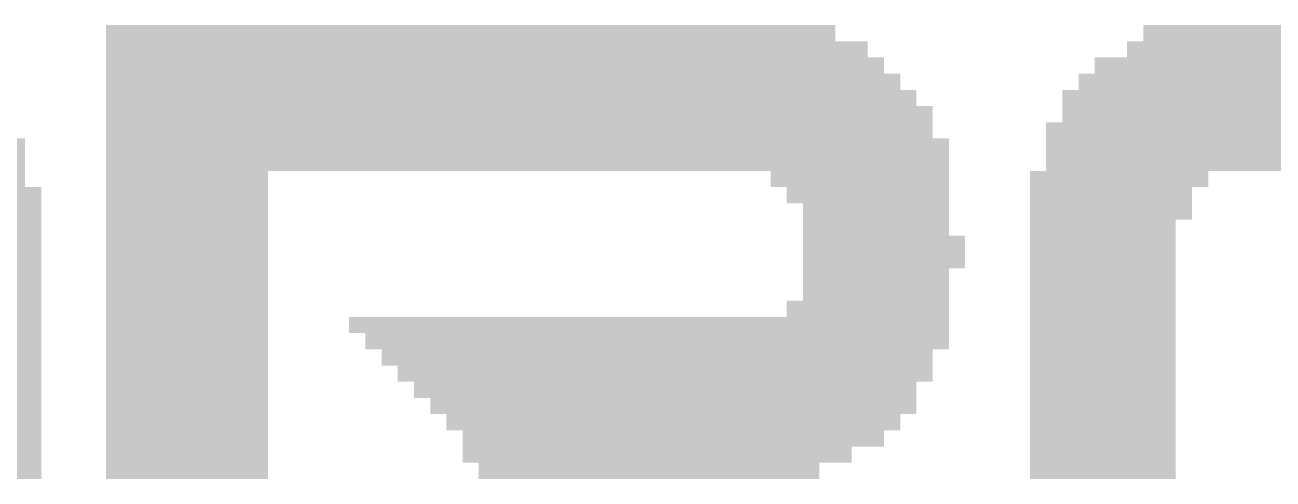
# Model space of a CAD drawing. Extents: x -36 to 36, y -94 to 86.
# Drawn here: x -29.118 to -27.162, y 82.99 to 83.701 of the extents above; entities that cross this region are included whole.
import ezdxf

# ---------------------------------------------------------------- set-up
doc = ezdxf.new("R2010")
doc.units = 0
doc.layers.add('21', color=253, linetype='CONTINUOUS')

# ---------------------------------------------------------------- blocks, each defined once
blk = doc.blocks.new('RECT')
blk.add_solid([(-0.5, -0.5), (0.5, -0.5), (-0.5, 0.5), (0.5, 0.5)])

msp = doc.modelspace()

# ---------------------------------------------------------------- block references
at = {"layer": '21', "xscale": 0.0254, "yscale": 0.0254}
for p in [(-28.9781, 83.6883), (-28.9527, 83.6883), (-28.9273, 83.6883), (-28.9019, 83.6883), (-28.8765, 83.6883), (-28.8511, 83.6883), (-28.8257, 83.6883), (-28.8003, 83.6883), (-28.7749, 83.6883), (-28.7495, 83.6883), (-28.7241, 83.6883), (-28.6987, 83.6883), (-28.6733, 83.6883), (-28.6479, 83.6883), (-28.6225, 83.6883), (-28.5971, 83.6883), (-28.5717, 83.6883), (-28.5463, 83.6883), (-28.5209, 83.6883), (-28.4955, 83.6883), (-28.4701, 83.6883), (-28.4447, 83.6883), (-28.4193, 83.6883), (-28.3939, 83.6883), (-28.3685, 83.6883), (-28.3431, 83.6883), (-28.3177, 83.6883), (-28.2923, 83.6883), (-28.2669, 83.6883), (-28.2415, 83.6883), (-28.2161, 83.6883), (-28.1907, 83.6883), (-28.1653, 83.6883), (-28.1399, 83.6883), (-28.1145, 83.6883), (-28.0891, 83.6883), (-28.0637, 83.6883), (-28.0383, 83.6883), (-28.0129, 83.6883), (-27.9875, 83.6883), (-27.9621, 83.6883), (-27.9367, 83.6883), (-27.9113, 83.6883), (-27.8859, 83.6883), (-27.8605, 83.6883), (-27.3525, 83.6883), (-27.3271, 83.6883), (-27.3017, 83.6883), (-27.2763, 83.6883), (-27.2509, 83.6883), (-27.2255, 83.6883), (-27.2001, 83.6883), (-27.1747, 83.6883), (-27.1493, 83.6883), (-28.9781, 83.6629), (-28.9527, 83.6629), (-28.9273, 83.6629), (-28.9019, 83.6629), (-28.8765, 83.6629), (-28.8511, 83.6629), (-28.8257, 83.6629), (-28.8003, 83.6629), (-28.7749, 83.6629), (-28.7495, 83.6629), (-28.7241, 83.6629), (-28.6987, 83.6629), (-28.6733, 83.6629), (-28.6479, 83.6629), (-28.6225, 83.6629), (-28.5971, 83.6629), (-28.5717, 83.6629), (-28.5463, 83.6629), (-28.5209, 83.6629), (-28.4955, 83.6629), (-28.4701, 83.6629), (-28.4447, 83.6629), (-28.4193, 83.6629), (-28.3939, 83.6629), (-28.3685, 83.6629), (-28.3431, 83.6629), (-28.3177, 83.6629), (-28.2923, 83.6629), (-28.2669, 83.6629), (-28.2415, 83.6629), (-28.2161, 83.6629), (-28.1907, 83.6629), (-28.1653, 83.6629), (-28.1399, 83.6629), (-28.1145, 83.6629), (-28.0891, 83.6629), (-28.0637, 83.6629), (-28.0383, 83.6629), (-28.0129, 83.6629), (-27.9875, 83.6629), (-27.9621, 83.6629), (-27.9367, 83.6629), (-27.9113, 83.6629), (-27.8859, 83.6629), (-27.8605, 83.6629), (-27.8351, 83.6629), (-27.8097, 83.6629), (-27.3779, 83.6629), (-27.3525, 83.6629), (-27.3271, 83.6629), (-27.3017, 83.6629), (-27.2763, 83.6629), (-27.2509, 83.6629), (-27.2255, 83.6629), (-27.2001, 83.6629), (-27.1747, 83.6629), (-27.1493, 83.6629), (-28.9781, 83.6375), (-28.9527, 83.6375), (-28.9273, 83.6375), (-28.9019, 83.6375), (-28.8765, 83.6375), (-28.8511, 83.6375), (-28.8257, 83.6375), (-28.8003, 83.6375), (-28.7749, 83.6375), (-28.7495, 83.6375), (-28.7241, 83.6375), (-28.6987, 83.6375), (-28.6733, 83.6375), (-28.6479, 83.6375), (-28.6225, 83.6375), (-28.5971, 83.6375), (-28.5717, 83.6375), (-28.5463, 83.6375), (-28.5209, 83.6375), (-28.4955, 83.6375), (-28.4701, 83.6375), (-28.4447, 83.6375), (-28.4193, 83.6375), (-28.3939, 83.6375), (-28.3685, 83.6375), (-28.3431, 83.6375), (-28.3177, 83.6375), (-28.2923, 83.6375), (-28.2669, 83.6375), (-28.2415, 83.6375), (-28.2161, 83.6375), (-28.1907, 83.6375), (-28.1653, 83.6375), (-28.1399, 83.6375), (-28.1145, 83.6375), (-28.0891, 83.6375), (-28.0637, 83.6375), (-28.0383, 83.6375), (-28.0129, 83.6375), (-27.9875, 83.6375), (-27.9621, 83.6375), (-27.9367, 83.6375), (-27.9113, 83.6375), (-27.8859, 83.6375), (-27.8605, 83.6375), (-27.8351, 83.6375), (-27.8097, 83.6375), (-27.7843, 83.6375), (-27.4287, 83.6375), (-27.4033, 83.6375), (-27.3779, 83.6375), (-27.3525, 83.6375), (-27.3271, 83.6375), (-27.3017, 83.6375), (-27.2763, 83.6375), (-27.2509, 83.6375), (-27.2255, 83.6375), (-27.2001, 83.6375), (-27.1747, 83.6375), (-27.1493, 83.6375), (-28.9781, 83.6121), (-28.9527, 83.6121), (-28.9273, 83.6121), (-28.9019, 83.6121), (-28.8765, 83.6121), (-28.8511, 83.6121), (-28.8257, 83.6121), (-28.8003, 83.6121), (-28.7749, 83.6121), (-28.7495, 83.6121), (-28.7241, 83.6121), (-28.6987, 83.6121), (-28.6733, 83.6121), (-28.6479, 83.6121), (-28.6225, 83.6121), (-28.5971, 83.6121), (-28.5717, 83.6121), (-28.5463, 83.6121), (-28.5209, 83.6121), (-28.4955, 83.6121), (-28.4701, 83.6121), (-28.4447, 83.6121), (-28.4193, 83.6121), (-28.3939, 83.6121), (-28.3685, 83.6121), (-28.3431, 83.6121), (-28.3177, 83.6121), (-28.2923, 83.6121), (-28.2669, 83.6121), (-28.2415, 83.6121), (-28.2161, 83.6121), (-28.1907, 83.6121), (-28.1653, 83.6121), (-28.1399, 83.6121), (-28.1145, 83.6121), (-28.0891, 83.6121), (-28.0637, 83.6121), (-28.0383, 83.6121), (-28.0129, 83.6121), (-27.9875, 83.6121), (-27.9621, 83.6121), (-27.9367, 83.6121), (-27.9113, 83.6121), (-27.8859, 83.6121), (-27.8605, 83.6121), (-27.8351, 83.6121), (-27.8097, 83.6121), (-27.7843, 83.6121), (-27.7589, 83.6121), (-27.4541, 83.6121), (-27.4287, 83.6121), (-27.4033, 83.6121), (-27.3779, 83.6121), (-27.3525, 83.6121), (-27.3271, 83.6121), (-27.3017, 83.6121), (-27.2763, 83.6121), (-27.2509, 83.6121), (-27.2255, 83.6121), (-27.2001, 83.6121), (-27.1747, 83.6121), (-27.1493, 83.6121), (-28.9781, 83.5867), (-28.9527, 83.5867), (-28.9273, 83.5867), (-28.9019, 83.5867), (-28.8765, 83.5867), (-28.8511, 83.5867), (-28.8257, 83.5867), (-28.8003, 83.5867), (-28.7749, 83.5867), (-28.7495, 83.5867), (-28.7241, 83.5867), (-28.6987, 83.5867), (-28.6733, 83.5867), (-28.6479, 83.5867), (-28.6225, 83.5867), (-28.5971, 83.5867), (-28.5717, 83.5867), (-28.5463, 83.5867), (-28.5209, 83.5867), (-28.4955, 83.5867), (-28.4701, 83.5867), (-28.4447, 83.5867), (-28.4193, 83.5867), (-28.3939, 83.5867), (-28.3685, 83.5867), (-28.3431, 83.5867), (-28.3177, 83.5867), (-28.2923, 83.5867), (-28.2669, 83.5867), (-28.2415, 83.5867), (-28.2161, 83.5867), (-28.1907, 83.5867), (-28.1653, 83.5867), (-28.1399, 83.5867), (-28.1145, 83.5867), (-28.0891, 83.5867), (-28.0637, 83.5867), (-28.0383, 83.5867), (-28.0129, 83.5867), (-27.9875, 83.5867), (-27.9621, 83.5867), (-27.9367, 83.5867), (-27.9113, 83.5867), (-27.8859, 83.5867), (-27.8605, 83.5867), (-27.8351, 83.5867), (-27.8097, 83.5867), (-27.7843, 83.5867), (-27.7589, 83.5867), (-27.7335, 83.5867), (-27.4795, 83.5867), (-27.4541, 83.5867), (-27.4287, 83.5867), (-27.4033, 83.5867), (-27.3779, 83.5867), (-27.3525, 83.5867), (-27.3271, 83.5867), (-27.3017, 83.5867), (-27.2763, 83.5867), (-27.2509, 83.5867), (-27.2255, 83.5867), (-27.2001, 83.5867), (-27.1747, 83.5867), (-27.1493, 83.5867), (-28.9781, 83.5613), (-28.9527, 83.5613), (-28.9273, 83.5613), (-28.9019, 83.5613), (-28.8765, 83.5613), (-28.8511, 83.5613), (-28.8257, 83.5613), (-28.8003, 83.5613), (-28.7749, 83.5613), (-28.7495, 83.5613), (-28.7241, 83.5613), (-28.6987, 83.5613), (-28.6733, 83.5613), (-28.6479, 83.5613), (-28.6225, 83.5613), (-28.5971, 83.5613), (-28.5717, 83.5613), (-28.5463, 83.5613), (-28.5209, 83.5613), (-28.4955, 83.5613), (-28.4701, 83.5613), (-28.4447, 83.5613), (-28.4193, 83.5613), (-28.3939, 83.5613), (-28.3685, 83.5613), (-28.3431, 83.5613), (-28.3177, 83.5613), (-28.2923, 83.5613), (-28.2669, 83.5613), (-28.2415, 83.5613), (-28.2161, 83.5613), (-28.1907, 83.5613), (-28.1653, 83.5613), (-28.1399, 83.5613), (-28.1145, 83.5613), (-28.0891, 83.5613), (-28.0637, 83.5613), (-28.0383, 83.5613), (-28.0129, 83.5613), (-27.9875, 83.5613), (-27.9621, 83.5613), (-27.9367, 83.5613), (-27.9113, 83.5613), (-27.8859, 83.5613), (-27.8605, 83.5613), (-27.8351, 83.5613), (-27.8097, 83.5613), (-27.7843, 83.5613), (-27.7589, 83.5613), (-27.7335, 83.5613), (-27.7081, 83.5613), (-27.4795, 83.5613), (-27.4541, 83.5613), (-27.4287, 83.5613), (-27.4033, 83.5613), (-27.3779, 83.5613), (-27.3525, 83.5613), (-27.3271, 83.5613), (-27.3017, 83.5613), (-27.2763, 83.5613), (-27.2509, 83.5613), (-27.2255, 83.5613), (-27.2001, 83.5613), (-27.1747, 83.5613), (-27.1493, 83.5613), (-28.9781, 83.5359), (-28.9527, 83.5359), (-28.9273, 83.5359), (-28.9019, 83.5359), (-28.8765, 83.5359), (-28.8511, 83.5359), (-28.8257, 83.5359), (-28.8003, 83.5359), (-28.7749, 83.5359), (-28.7495, 83.5359), (-28.7241, 83.5359), (-28.6987, 83.5359), (-28.6733, 83.5359), (-28.6479, 83.5359), (-28.6225, 83.5359), (-28.5971, 83.5359), (-28.5717, 83.5359), (-28.5463, 83.5359), (-28.5209, 83.5359), (-28.4955, 83.5359), (-28.4701, 83.5359), (-28.4447, 83.5359), (-28.4193, 83.5359), (-28.3939, 83.5359), (-28.3685, 83.5359), (-28.3431, 83.5359), (-28.3177, 83.5359), (-28.2923, 83.5359), (-28.2669, 83.5359), (-28.2415, 83.5359), (-28.2161, 83.5359), (-28.1907, 83.5359), (-28.1653, 83.5359), (-28.1399, 83.5359), (-28.1145, 83.5359), (-28.0891, 83.5359), (-28.0637, 83.5359), (-28.0383, 83.5359), (-28.0129, 83.5359), (-27.9875, 83.5359), (-27.9621, 83.5359), (-27.9367, 83.5359), (-27.9113, 83.5359), (-27.8859, 83.5359), (-27.8605, 83.5359), (-27.8351, 83.5359), (-27.8097, 83.5359), (-27.7843, 83.5359), (-27.7589, 83.5359), (-27.7335, 83.5359), (-27.7081, 83.5359), (-27.5049, 83.5359), (-27.4795, 83.5359), (-27.4541, 83.5359), (-27.4287, 83.5359), (-27.4033, 83.5359), (-27.3779, 83.5359), (-27.3525, 83.5359), (-27.3271, 83.5359), (-27.3017, 83.5359), (-27.2763, 83.5359), (-27.2509, 83.5359), (-27.2255, 83.5359), (-27.2001, 83.5359), (-27.1747, 83.5359), (-27.1493, 83.5359), (-29.1305, 83.5105), (-28.9781, 83.5105), (-28.9527, 83.5105), (-28.9273, 83.5105), (-28.9019, 83.5105), (-28.8765, 83.5105), (-28.8511, 83.5105), (-28.8257, 83.5105), (-28.8003, 83.5105), (-28.7749, 83.5105), (-28.7495, 83.5105), (-28.7241, 83.5105), (-28.6987, 83.5105), (-28.6733, 83.5105), (-28.6479, 83.5105), (-28.6225, 83.5105), (-28.5971, 83.5105), (-28.5717, 83.5105), (-28.5463, 83.5105), (-28.5209, 83.5105), (-28.4955, 83.5105), (-28.4701, 83.5105), (-28.4447, 83.5105), (-28.4193, 83.5105), (-28.3939, 83.5105), (-28.3685, 83.5105), (-28.3431, 83.5105), (-28.3177, 83.5105), (-28.2923, 83.5105), (-28.2669, 83.5105), (-28.2415, 83.5105), (-28.2161, 83.5105), (-28.1907, 83.5105), (-28.1653, 83.5105), (-28.1399, 83.5105), (-28.1145, 83.5105), (-28.0891, 83.5105), (-28.0637, 83.5105), (-28.0383, 83.5105), (-28.0129, 83.5105), (-27.9875, 83.5105), (-27.9621, 83.5105), (-27.9367, 83.5105), (-27.9113, 83.5105), (-27.8859, 83.5105), (-27.8605, 83.5105), (-27.8351, 83.5105), (-27.8097, 83.5105), (-27.7843, 83.5105), (-27.7589, 83.5105), (-27.7335, 83.5105), (-27.7081, 83.5105), (-27.6827, 83.5105), (-27.5049, 83.5105), (-27.4795, 83.5105), (-27.4541, 83.5105), (-27.4287, 83.5105), (-27.4033, 83.5105), (-27.3779, 83.5105), (-27.3525, 83.5105), (-27.3271, 83.5105), (-27.3017, 83.5105), (-27.2763, 83.5105), (-27.2509, 83.5105), (-27.2255, 83.5105), (-27.2001, 83.5105), (-27.1747, 83.5105), (-27.1493, 83.5105), (-29.1305, 83.4851), (-28.9781, 83.4851), (-28.9527, 83.4851), (-28.9273, 83.4851), (-28.9019, 83.4851), (-28.8765, 83.4851), (-28.8511, 83.4851), (-28.8257, 83.4851), (-28.8003, 83.4851), (-28.7749, 83.4851), (-28.7495, 83.4851), (-28.7241, 83.4851), (-28.6987, 83.4851), (-28.6733, 83.4851), (-28.6479, 83.4851), (-28.6225, 83.4851), (-28.5971, 83.4851), (-28.5717, 83.4851), (-28.5463, 83.4851), (-28.5209, 83.4851), (-28.4955, 83.4851), (-28.4701, 83.4851), (-28.4447, 83.4851), (-28.4193, 83.4851), (-28.3939, 83.4851), (-28.3685, 83.4851), (-28.3431, 83.4851), (-28.3177, 83.4851), (-28.2923, 83.4851), (-28.2669, 83.4851), (-28.2415, 83.4851), (-28.2161, 83.4851), (-28.1907, 83.4851), (-28.1653, 83.4851), (-28.1399, 83.4851), (-28.1145, 83.4851), (-28.0891, 83.4851), (-28.0637, 83.4851), (-28.0383, 83.4851), (-28.0129, 83.4851), (-27.9875, 83.4851), (-27.9621, 83.4851), (-27.9367, 83.4851), (-27.9113, 83.4851), (-27.8859, 83.4851), (-27.8605, 83.4851), (-27.8351, 83.4851), (-27.8097, 83.4851), (-27.7843, 83.4851), (-27.7589, 83.4851), (-27.7335, 83.4851), (-27.7081, 83.4851), (-27.6827, 83.4851), (-27.5049, 83.4851), (-27.4795, 83.4851), (-27.4541, 83.4851), (-27.4287, 83.4851), (-27.4033, 83.4851), (-27.3779, 83.4851), (-27.3525, 83.4851), (-27.3271, 83.4851), (-27.3017, 83.4851), (-27.2763, 83.4851), (-27.2509, 83.4851), (-27.2255, 83.4851), (-27.2001, 83.4851), (-27.1747, 83.4851), (-27.1493, 83.4851), (-29.1305, 83.4597), (-28.9781, 83.4597), (-28.9527, 83.4597), (-28.9273, 83.4597), (-28.9019, 83.4597), (-28.8765, 83.4597), (-28.8511, 83.4597), (-28.8257, 83.4597), (-28.8003, 83.4597), (-28.7749, 83.4597), (-28.7495, 83.4597), (-27.9367, 83.4597), (-27.9113, 83.4597), (-27.8859, 83.4597), (-27.8605, 83.4597), (-27.8351, 83.4597), (-27.8097, 83.4597), (-27.7843, 83.4597), (-27.7589, 83.4597), (-27.7335, 83.4597), (-27.7081, 83.4597), (-27.6827, 83.4597), (-27.5303, 83.4597), (-27.5049, 83.4597), (-27.4795, 83.4597), (-27.4541, 83.4597), (-27.4287, 83.4597), (-27.4033, 83.4597), (-27.3779, 83.4597), (-27.3525, 83.4597), (-27.3271, 83.4597), (-27.3017, 83.4597), (-27.2763, 83.4597), (-29.1305, 83.4343), (-29.1051, 83.4343), (-28.9781, 83.4343), (-28.9527, 83.4343), (-28.9273, 83.4343), (-28.9019, 83.4343), (-28.8765, 83.4343), (-28.8511, 83.4343), (-28.8257, 83.4343), (-28.8003, 83.4343), (-28.7749, 83.4343), (-28.7495, 83.4343), (-27.9113, 83.4343), (-27.8859, 83.4343), (-27.8605, 83.4343), (-27.8351, 83.4343), (-27.8097, 83.4343), (-27.7843, 83.4343), (-27.7589, 83.4343), (-27.7335, 83.4343), (-27.7081, 83.4343), (-27.6827, 83.4343), (-27.5303, 83.4343), (-27.5049, 83.4343), (-27.4795, 83.4343), (-27.4541, 83.4343), (-27.4287, 83.4343), (-27.4033, 83.4343), (-27.3779, 83.4343), (-27.3525, 83.4343), (-27.3271, 83.4343), (-27.3017, 83.4343), (-29.1305, 83.4089), (-29.1051, 83.4089), (-28.9781, 83.4089), (-28.9527, 83.4089), (-28.9273, 83.4089), (-28.9019, 83.4089), (-28.8765, 83.4089), (-28.8511, 83.4089), (-28.8257, 83.4089), (-28.8003, 83.4089), (-28.7749, 83.4089), (-28.7495, 83.4089), (-27.8859, 83.4089), (-27.8605, 83.4089), (-27.8351, 83.4089), (-27.8097, 83.4089), (-27.7843, 83.4089), (-27.7589, 83.4089), (-27.7335, 83.4089), (-27.7081, 83.4089), (-27.6827, 83.4089), (-27.5303, 83.4089), (-27.5049, 83.4089), (-27.4795, 83.4089), (-27.4541, 83.4089), (-27.4287, 83.4089), (-27.4033, 83.4089), (-27.3779, 83.4089), (-27.3525, 83.4089), (-27.3271, 83.4089), (-27.3017, 83.4089), (-29.1305, 83.3835), (-29.1051, 83.3835), (-28.9781, 83.3835), (-28.9527, 83.3835), (-28.9273, 83.3835), (-28.9019, 83.3835), (-28.8765, 83.3835), (-28.8511, 83.3835), (-28.8257, 83.3835), (-28.8003, 83.3835), (-28.7749, 83.3835), (-28.7495, 83.3835), (-27.8859, 83.3835), (-27.8605, 83.3835), (-27.8351, 83.3835), (-27.8097, 83.3835), (-27.7843, 83.3835), (-27.7589, 83.3835), (-27.7335, 83.3835), (-27.7081, 83.3835), (-27.6827, 83.3835), (-27.5303, 83.3835), (-27.5049, 83.3835), (-27.4795, 83.3835), (-27.4541, 83.3835), (-27.4287, 83.3835), (-27.4033, 83.3835), (-27.3779, 83.3835), (-27.3525, 83.3835), (-27.3271, 83.3835), (-29.1305, 83.3581), (-29.1051, 83.3581), (-28.9781, 83.3581), (-28.9527, 83.3581), (-28.9273, 83.3581), (-28.9019, 83.3581), (-28.8765, 83.3581), (-28.8511, 83.3581), (-28.8257, 83.3581), (-28.8003, 83.3581), (-28.7749, 83.3581), (-28.7495, 83.3581), (-27.8859, 83.3581), (-27.8605, 83.3581), (-27.8351, 83.3581), (-27.8097, 83.3581), (-27.7843, 83.3581), (-27.7589, 83.3581), (-27.7335, 83.3581), (-27.7081, 83.3581), (-27.6827, 83.3581), (-27.6573, 83.3581), (-27.5303, 83.3581), (-27.5049, 83.3581), (-27.4795, 83.3581), (-27.4541, 83.3581), (-27.4287, 83.3581), (-27.4033, 83.3581), (-27.3779, 83.3581), (-27.3525, 83.3581), (-27.3271, 83.3581), (-29.1305, 83.3327), (-29.1051, 83.3327), (-28.9781, 83.3327), (-28.9527, 83.3327), (-28.9273, 83.3327), (-28.9019, 83.3327), (-28.8765, 83.3327), (-28.8511, 83.3327), (-28.8257, 83.3327), (-28.8003, 83.3327), (-28.7749, 83.3327), (-28.7495, 83.3327), (-27.8859, 83.3327), (-27.8605, 83.3327), (-27.8351, 83.3327), (-27.8097, 83.3327), (-27.7843, 83.3327), (-27.7589, 83.3327), (-27.7335, 83.3327), (-27.7081, 83.3327), (-27.6827, 83.3327), (-27.6573, 83.3327), (-27.5303, 83.3327), (-27.5049, 83.3327), (-27.4795, 83.3327), (-27.4541, 83.3327), (-27.4287, 83.3327), (-27.4033, 83.3327), (-27.3779, 83.3327), (-27.3525, 83.3327), (-27.3271, 83.3327), (-29.1305, 83.3073), (-29.1051, 83.3073), (-28.9781, 83.3073), (-28.9527, 83.3073), (-28.9273, 83.3073), (-28.9019, 83.3073), (-28.8765, 83.3073), (-28.8511, 83.3073), (-28.8257, 83.3073), (-28.8003, 83.3073), (-28.7749, 83.3073), (-28.7495, 83.3073), (-27.8859, 83.3073), (-27.8605, 83.3073), (-27.8351, 83.3073), (-27.8097, 83.3073), (-27.7843, 83.3073), (-27.7589, 83.3073), (-27.7335, 83.3073), (-27.7081, 83.3073), (-27.6827, 83.3073), (-27.5303, 83.3073), (-27.5049, 83.3073), (-27.4795, 83.3073), (-27.4541, 83.3073), (-27.4287, 83.3073), (-27.4033, 83.3073), (-27.3779, 83.3073), (-27.3525, 83.3073), (-27.3271, 83.3073), (-29.1305, 83.2819), (-29.1051, 83.2819), (-28.9781, 83.2819), (-28.9527, 83.2819), (-28.9273, 83.2819), (-28.9019, 83.2819), (-28.8765, 83.2819), (-28.8511, 83.2819), (-28.8257, 83.2819), (-28.8003, 83.2819), (-28.7749, 83.2819), (-28.7495, 83.2819), (-27.8859, 83.2819), (-27.8605, 83.2819), (-27.8351, 83.2819), (-27.8097, 83.2819), (-27.7843, 83.2819), (-27.7589, 83.2819), (-27.7335, 83.2819), (-27.7081, 83.2819), (-27.6827, 83.2819), (-27.5303, 83.2819), (-27.5049, 83.2819), (-27.4795, 83.2819), (-27.4541, 83.2819), (-27.4287, 83.2819), (-27.4033, 83.2819), (-27.3779, 83.2819), (-27.3525, 83.2819), (-27.3271, 83.2819), (-29.1305, 83.2565), (-29.1051, 83.2565), (-28.9781, 83.2565), (-28.9527, 83.2565), (-28.9273, 83.2565), (-28.9019, 83.2565), (-28.8765, 83.2565), (-28.8511, 83.2565), (-28.8257, 83.2565), (-28.8003, 83.2565), (-28.7749, 83.2565), (-28.7495, 83.2565), (-27.9113, 83.2565), (-27.8859, 83.2565), (-27.8605, 83.2565), (-27.8351, 83.2565), (-27.8097, 83.2565), (-27.7843, 83.2565), (-27.7589, 83.2565), (-27.7335, 83.2565), (-27.7081, 83.2565), (-27.6827, 83.2565), (-27.5303, 83.2565), (-27.5049, 83.2565), (-27.4795, 83.2565), (-27.4541, 83.2565), (-27.4287, 83.2565), (-27.4033, 83.2565), (-27.3779, 83.2565), (-27.3525, 83.2565), (-27.3271, 83.2565), (-29.1305, 83.2311), (-29.1051, 83.2311), (-28.9781, 83.2311), (-28.9527, 83.2311), (-28.9273, 83.2311), (-28.9019, 83.2311), (-28.8765, 83.2311), (-28.8511, 83.2311), (-28.8257, 83.2311), (-28.8003, 83.2311), (-28.7749, 83.2311), (-28.7495, 83.2311), (-28.5971, 83.2311), (-28.5717, 83.2311), (-28.5463, 83.2311), (-28.5209, 83.2311), (-28.4955, 83.2311), (-28.4701, 83.2311), (-28.4447, 83.2311), (-28.4193, 83.2311), (-28.3939, 83.2311), (-28.3685, 83.2311), (-28.3431, 83.2311), (-28.3177, 83.2311), (-28.2923, 83.2311), (-28.2669, 83.2311), (-28.2415, 83.2311), (-28.2161, 83.2311), (-28.1907, 83.2311), (-28.1653, 83.2311), (-28.1399, 83.2311), (-28.1145, 83.2311), (-28.0891, 83.2311), (-28.0637, 83.2311), (-28.0383, 83.2311), (-28.0129, 83.2311), (-27.9875, 83.2311), (-27.9621, 83.2311), (-27.9367, 83.2311), (-27.9113, 83.2311), (-27.8859, 83.2311), (-27.8605, 83.2311), (-27.8351, 83.2311), (-27.8097, 83.2311), (-27.7843, 83.2311), (-27.7589, 83.2311), (-27.7335, 83.2311), (-27.7081, 83.2311), (-27.6827, 83.2311), (-27.5303, 83.2311), (-27.5049, 83.2311), (-27.4795, 83.2311), (-27.4541, 83.2311), (-27.4287, 83.2311), (-27.4033, 83.2311), (-27.3779, 83.2311), (-27.3525, 83.2311), (-27.3271, 83.2311), (-29.1305, 83.2057), (-29.1051, 83.2057), (-28.9781, 83.2057), (-28.9527, 83.2057), (-28.9273, 83.2057), (-28.9019, 83.2057), (-28.8765, 83.2057), (-28.8511, 83.2057), (-28.8257, 83.2057), (-28.8003, 83.2057), (-28.7749, 83.2057), (-28.7495, 83.2057), (-28.5717, 83.2057), (-28.5463, 83.2057), (-28.5209, 83.2057), (-28.4955, 83.2057), (-28.4701, 83.2057), (-28.4447, 83.2057), (-28.4193, 83.2057), (-28.3939, 83.2057), (-28.3685, 83.2057), (-28.3431, 83.2057), (-28.3177, 83.2057), (-28.2923, 83.2057), (-28.2669, 83.2057), (-28.2415, 83.2057), (-28.2161, 83.2057), (-28.1907, 83.2057), (-28.1653, 83.2057), (-28.1399, 83.2057), (-28.1145, 83.2057), (-28.0891, 83.2057), (-28.0637, 83.2057), (-28.0383, 83.2057), (-28.0129, 83.2057), (-27.9875, 83.2057), (-27.9621, 83.2057), (-27.9367, 83.2057), (-27.9113, 83.2057), (-27.8859, 83.2057), (-27.8605, 83.2057), (-27.8351, 83.2057), (-27.8097, 83.2057), (-27.7843, 83.2057), (-27.7589, 83.2057), (-27.7335, 83.2057), (-27.7081, 83.2057), (-27.6827, 83.2057), (-27.5303, 83.2057), (-27.5049, 83.2057), (-27.4795, 83.2057), (-27.4541, 83.2057), (-27.4287, 83.2057), (-27.4033, 83.2057), (-27.3779, 83.2057), (-27.3525, 83.2057), (-27.3271, 83.2057), (-29.1305, 83.1803), (-29.1051, 83.1803), (-28.9781, 83.1803), (-28.9527, 83.1803), (-28.9273, 83.1803), (-28.9019, 83.1803), (-28.8765, 83.1803), (-28.8511, 83.1803), (-28.8257, 83.1803), (-28.8003, 83.1803), (-28.7749, 83.1803), (-28.7495, 83.1803), (-28.5463, 83.1803), (-28.5209, 83.1803), (-28.4955, 83.1803), (-28.4701, 83.1803), (-28.4447, 83.1803), (-28.4193, 83.1803), (-28.3939, 83.1803), (-28.3685, 83.1803), (-28.3431, 83.1803), (-28.3177, 83.1803), (-28.2923, 83.1803), (-28.2669, 83.1803), (-28.2415, 83.1803), (-28.2161, 83.1803), (-28.1907, 83.1803), (-28.1653, 83.1803), (-28.1399, 83.1803), (-28.1145, 83.1803), (-28.0891, 83.1803), (-28.0637, 83.1803), (-28.0383, 83.1803), (-28.0129, 83.1803), (-27.9875, 83.1803), (-27.9621, 83.1803), (-27.9367, 83.1803), (-27.9113, 83.1803), (-27.8859, 83.1803), (-27.8605, 83.1803), (-27.8351, 83.1803), (-27.8097, 83.1803), (-27.7843, 83.1803), (-27.7589, 83.1803), (-27.7335, 83.1803), (-27.7081, 83.1803), (-27.5303, 83.1803), (-27.5049, 83.1803), (-27.4795, 83.1803), (-27.4541, 83.1803), (-27.4287, 83.1803), (-27.4033, 83.1803), (-27.3779, 83.1803), (-27.3525, 83.1803), (-27.3271, 83.1803), (-29.1305, 83.1549), (-29.1051, 83.1549), (-28.9781, 83.1549), (-28.9527, 83.1549), (-28.9273, 83.1549), (-28.9019, 83.1549), (-28.8765, 83.1549), (-28.8511, 83.1549), (-28.8257, 83.1549), (-28.8003, 83.1549), (-28.7749, 83.1549), (-28.7495, 83.1549), (-28.5209, 83.1549), (-28.4955, 83.1549), (-28.4701, 83.1549), (-28.4447, 83.1549), (-28.4193, 83.1549), (-28.3939, 83.1549), (-28.3685, 83.1549), (-28.3431, 83.1549), (-28.3177, 83.1549), (-28.2923, 83.1549), (-28.2669, 83.1549), (-28.2415, 83.1549), (-28.2161, 83.1549), (-28.1907, 83.1549), (-28.1653, 83.1549), (-28.1399, 83.1549), (-28.1145, 83.1549), (-28.0891, 83.1549), (-28.0637, 83.1549), (-28.0383, 83.1549), (-28.0129, 83.1549), (-27.9875, 83.1549), (-27.9621, 83.1549), (-27.9367, 83.1549), (-27.9113, 83.1549), (-27.8859, 83.1549), (-27.8605, 83.1549), (-27.8351, 83.1549), (-27.8097, 83.1549), (-27.7843, 83.1549), (-27.7589, 83.1549), (-27.7335, 83.1549), (-27.7081, 83.1549), (-27.5303, 83.1549), (-27.5049, 83.1549), (-27.4795, 83.1549), (-27.4541, 83.1549), (-27.4287, 83.1549), (-27.4033, 83.1549), (-27.3779, 83.1549), (-27.3525, 83.1549), (-27.3271, 83.1549), (-29.1305, 83.1295), (-29.1051, 83.1295), (-28.9781, 83.1295), (-28.9527, 83.1295), (-28.9273, 83.1295), (-28.9019, 83.1295), (-28.8765, 83.1295), (-28.8511, 83.1295), (-28.8257, 83.1295), (-28.8003, 83.1295), (-28.7749, 83.1295), (-28.7495, 83.1295), (-28.4955, 83.1295), (-28.4701, 83.1295), (-28.4447, 83.1295), (-28.4193, 83.1295), (-28.3939, 83.1295), (-28.3685, 83.1295), (-28.3431, 83.1295), (-28.3177, 83.1295), (-28.2923, 83.1295), (-28.2669, 83.1295), (-28.2415, 83.1295), (-28.2161, 83.1295), (-28.1907, 83.1295), (-28.1653, 83.1295), (-28.1399, 83.1295), (-28.1145, 83.1295), (-28.0891, 83.1295), (-28.0637, 83.1295), (-28.0383, 83.1295), (-28.0129, 83.1295), (-27.9875, 83.1295), (-27.9621, 83.1295), (-27.9367, 83.1295), (-27.9113, 83.1295), (-27.8859, 83.1295), (-27.8605, 83.1295), (-27.8351, 83.1295), (-27.8097, 83.1295), (-27.7843, 83.1295), (-27.7589, 83.1295), (-27.7335, 83.1295), (-27.5303, 83.1295), (-27.5049, 83.1295), (-27.4795, 83.1295), (-27.4541, 83.1295), (-27.4287, 83.1295), (-27.4033, 83.1295), (-27.3779, 83.1295), (-27.3525, 83.1295), (-27.3271, 83.1295), (-29.1305, 83.1041), (-29.1051, 83.1041), (-28.9781, 83.1041), (-28.9527, 83.1041), (-28.9273, 83.1041), (-28.9019, 83.1041), (-28.8765, 83.1041), (-28.8511, 83.1041), (-28.8257, 83.1041), (-28.8003, 83.1041), (-28.7749, 83.1041), (-28.7495, 83.1041), (-28.4701, 83.1041), (-28.4447, 83.1041), (-28.4193, 83.1041), (-28.3939, 83.1041), (-28.3685, 83.1041), (-28.3431, 83.1041), (-28.3177, 83.1041), (-28.2923, 83.1041), (-28.2669, 83.1041), (-28.2415, 83.1041), (-28.2161, 83.1041), (-28.1907, 83.1041), (-28.1653, 83.1041), (-28.1399, 83.1041), (-28.1145, 83.1041), (-28.0891, 83.1041), (-28.0637, 83.1041), (-28.0383, 83.1041), (-28.0129, 83.1041), (-27.9875, 83.1041), (-27.9621, 83.1041), (-27.9367, 83.1041), (-27.9113, 83.1041), (-27.8859, 83.1041), (-27.8605, 83.1041), (-27.8351, 83.1041), (-27.8097, 83.1041), (-27.7843, 83.1041), (-27.7589, 83.1041), (-27.7335, 83.1041), (-27.5303, 83.1041), (-27.5049, 83.1041), (-27.4795, 83.1041), (-27.4541, 83.1041), (-27.4287, 83.1041), (-27.4033, 83.1041), (-27.3779, 83.1041), (-27.3525, 83.1041), (-27.3271, 83.1041), (-29.1305, 83.0787), (-29.1051, 83.0787), (-28.9781, 83.0787), (-28.9527, 83.0787), (-28.9273, 83.0787), (-28.9019, 83.0787), (-28.8765, 83.0787), (-28.8511, 83.0787), (-28.8257, 83.0787), (-28.8003, 83.0787), (-28.7749, 83.0787), (-28.7495, 83.0787), (-28.4447, 83.0787), (-28.4193, 83.0787), (-28.3939, 83.0787), (-28.3685, 83.0787), (-28.3431, 83.0787), (-28.3177, 83.0787), (-28.2923, 83.0787), (-28.2669, 83.0787), (-28.2415, 83.0787), (-28.2161, 83.0787), (-28.1907, 83.0787), (-28.1653, 83.0787), (-28.1399, 83.0787), (-28.1145, 83.0787), (-28.0891, 83.0787), (-28.0637, 83.0787), (-28.0383, 83.0787), (-28.0129, 83.0787), (-27.9875, 83.0787), (-27.9621, 83.0787), (-27.9367, 83.0787), (-27.9113, 83.0787), (-27.8859, 83.0787), (-27.8605, 83.0787), (-27.8351, 83.0787), (-27.8097, 83.0787), (-27.7843, 83.0787), (-27.7589, 83.0787), (-27.5303, 83.0787), (-27.5049, 83.0787), (-27.4795, 83.0787), (-27.4541, 83.0787), (-27.4287, 83.0787), (-27.4033, 83.0787), (-27.3779, 83.0787), (-27.3525, 83.0787), (-27.3271, 83.0787), (-29.1305, 83.0533), (-29.1051, 83.0533), (-28.9781, 83.0533), (-28.9527, 83.0533), (-28.9273, 83.0533), (-28.9019, 83.0533), (-28.8765, 83.0533), (-28.8511, 83.0533), (-28.8257, 83.0533), (-28.8003, 83.0533), (-28.7749, 83.0533), (-28.7495, 83.0533), (-28.4193, 83.0533), (-28.3939, 83.0533), (-28.3685, 83.0533), (-28.3431, 83.0533), (-28.3177, 83.0533), (-28.2923, 83.0533), (-28.2669, 83.0533), (-28.2415, 83.0533), (-28.2161, 83.0533), (-28.1907, 83.0533), (-28.1653, 83.0533), (-28.1399, 83.0533), (-28.1145, 83.0533), (-28.0891, 83.0533), (-28.0637, 83.0533), (-28.0383, 83.0533), (-28.0129, 83.0533), (-27.9875, 83.0533), (-27.9621, 83.0533), (-27.9367, 83.0533), (-27.9113, 83.0533), (-27.8859, 83.0533), (-27.8605, 83.0533), (-27.8351, 83.0533), (-27.8097, 83.0533), (-27.7843, 83.0533), (-27.5303, 83.0533), (-27.5049, 83.0533), (-27.4795, 83.0533), (-27.4541, 83.0533), (-27.4287, 83.0533), (-27.4033, 83.0533), (-27.3779, 83.0533), (-27.3525, 83.0533), (-27.3271, 83.0533), (-29.1305, 83.0279), (-29.1051, 83.0279), (-28.9781, 83.0279), (-28.9527, 83.0279), (-28.9273, 83.0279), (-28.9019, 83.0279), (-28.8765, 83.0279), (-28.8511, 83.0279), (-28.8257, 83.0279), (-28.8003, 83.0279), (-28.7749, 83.0279), (-28.7495, 83.0279), (-28.4193, 83.0279), (-28.3939, 83.0279), (-28.3685, 83.0279), (-28.3431, 83.0279), (-28.3177, 83.0279), (-28.2923, 83.0279), (-28.2669, 83.0279), (-28.2415, 83.0279), (-28.2161, 83.0279), (-28.1907, 83.0279), (-28.1653, 83.0279), (-28.1399, 83.0279), (-28.1145, 83.0279), (-28.0891, 83.0279), (-28.0637, 83.0279), (-28.0383, 83.0279), (-28.0129, 83.0279), (-27.9875, 83.0279), (-27.9621, 83.0279), (-27.9367, 83.0279), (-27.9113, 83.0279), (-27.8859, 83.0279), (-27.8605, 83.0279), (-27.8351, 83.0279), (-27.5303, 83.0279), (-27.5049, 83.0279), (-27.4795, 83.0279), (-27.4541, 83.0279), (-27.4287, 83.0279), (-27.4033, 83.0279), (-27.3779, 83.0279), (-27.3525, 83.0279), (-27.3271, 83.0279), (-29.1305, 83.0025), (-29.1051, 83.0025), (-28.9781, 83.0025), (-28.9527, 83.0025), (-28.9273, 83.0025), (-28.9019, 83.0025), (-28.8765, 83.0025), (-28.8511, 83.0025), (-28.8257, 83.0025), (-28.8003, 83.0025), (-28.7749, 83.0025), (-28.7495, 83.0025), (-28.3939, 83.0025), (-28.3685, 83.0025), (-28.3431, 83.0025), (-28.3177, 83.0025), (-28.2923, 83.0025), (-28.2669, 83.0025), (-28.2415, 83.0025), (-28.2161, 83.0025), (-28.1907, 83.0025), (-28.1653, 83.0025), (-28.1399, 83.0025), (-28.1145, 83.0025), (-28.0891, 83.0025), (-28.0637, 83.0025), (-28.0383, 83.0025), (-28.0129, 83.0025), (-27.9875, 83.0025), (-27.9621, 83.0025), (-27.9367, 83.0025), (-27.9113, 83.0025), (-27.8859, 83.0025), (-27.5303, 83.0025), (-27.5049, 83.0025), (-27.4795, 83.0025), (-27.4541, 83.0025), (-27.4287, 83.0025), (-27.4033, 83.0025), (-27.3779, 83.0025), (-27.3525, 83.0025), (-27.3271, 83.0025)]:
    msp.add_blockref('RECT', p, dxfattribs=at)

doc.saveas('drawing.dxf')
